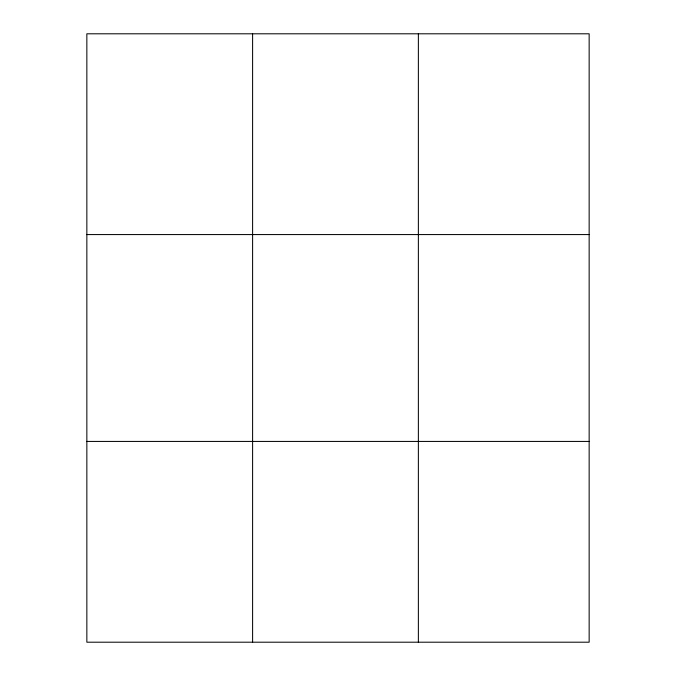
<?xml version="1.0" encoding="UTF-8"?>
<svg xmlns="http://www.w3.org/2000/svg" width="676" height="676" viewBox="0 0 676 676"><rect width="100%" height="100%" fill="white"/><g stroke="black" fill="none" stroke-linecap="round" stroke-linejoin="round"><path stroke-width="1.01" d="M252.604 33.8L252.604 642.2M418.368 33.8L418.368 642.2M589.151 441.428L589.151 642.2L86.849 642.2L86.849 33.8L589.151 33.8L589.151 441.428L86.849 441.428M86.849 234.572L589.151 234.572"/></g></svg>
